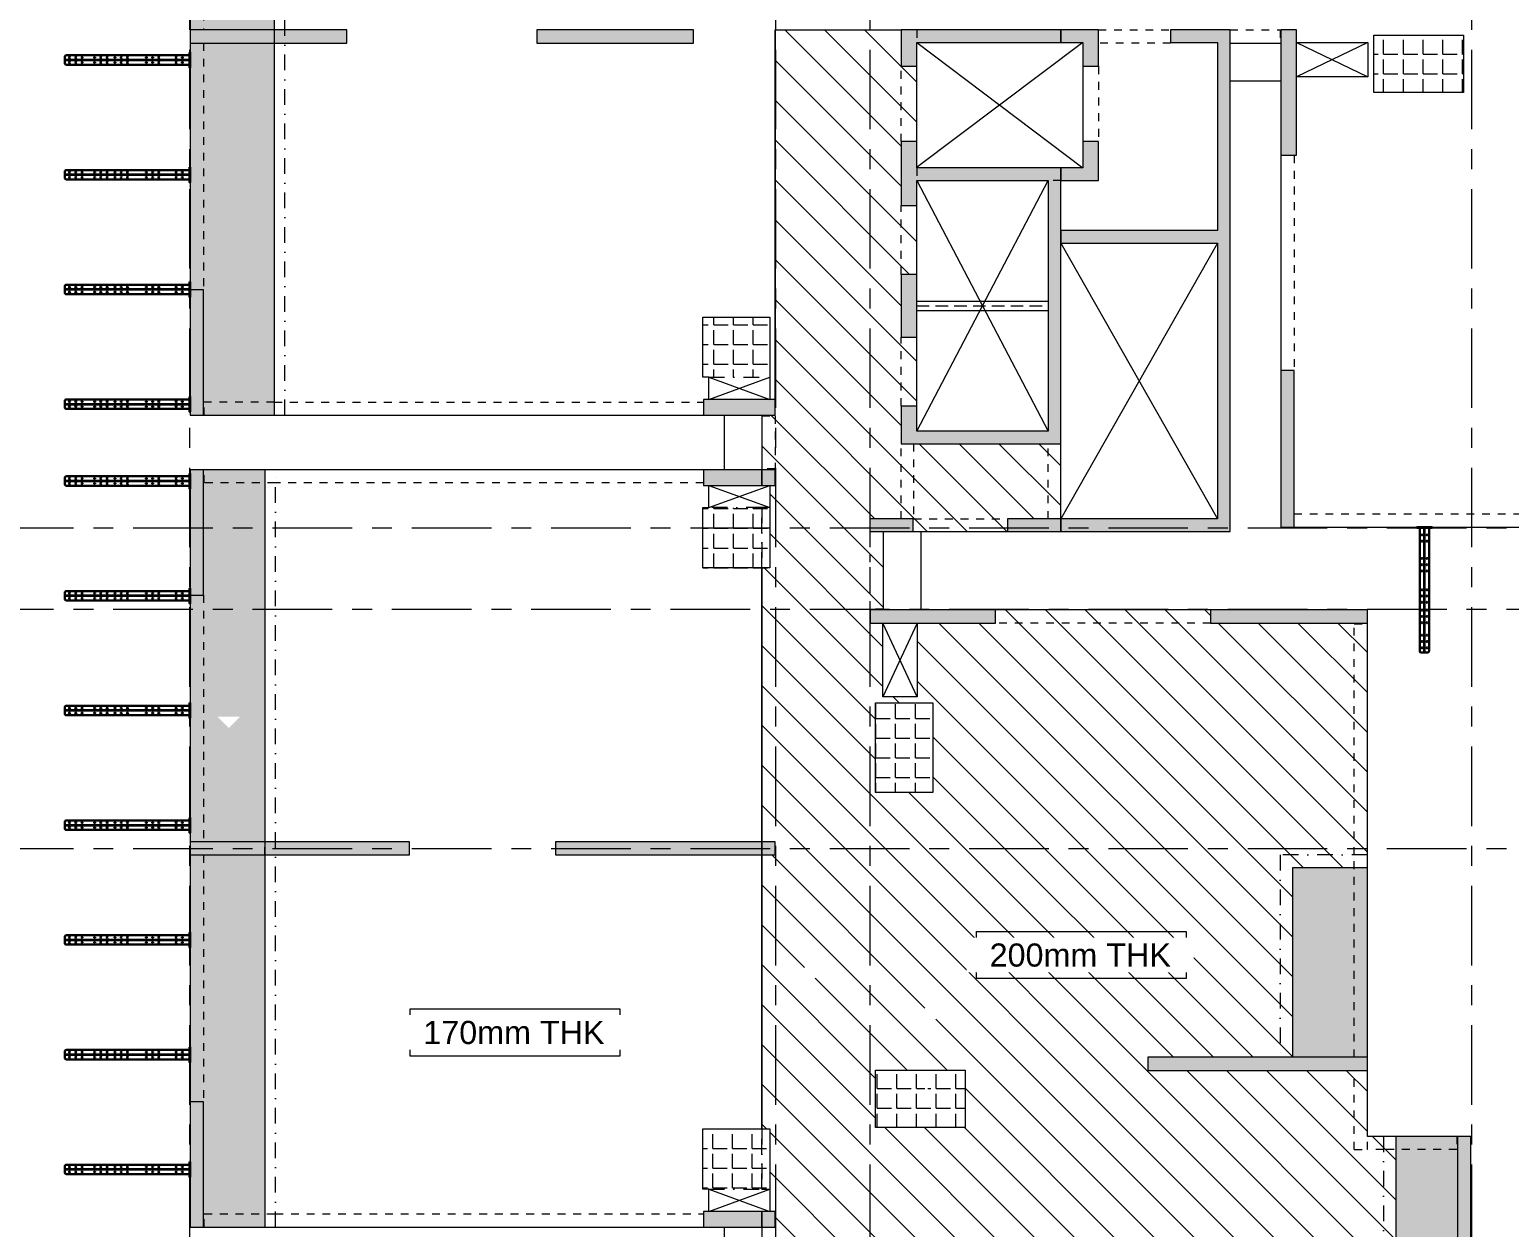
# Model space of a CAD drawing. Header units: millimetres. Extents: x 472 to 124515, y -23895 to 51792.
# Drawn here: x 75636 to 99245, y 3390 to 22495 of the extents above; entities that cross this region are included whole.
import ezdxf

# ---------------------------------------------------------------- set-up
doc = ezdxf.new("R2010")
doc.units = ezdxf.units.MM
doc.header["$LTSCALE"] = 100
for name, pattern in [('Caché', [3, 2, -1]), ('cham gach', [5.5, 2.5, -1.5, 0, -1.5]), ('Ligne de quadrillage', [22.225, 12.7, -3.175, 3.175, -3.175]), ('Tiret', [2.5, 1.25, -1.25])]:
    doc.linetypes.add(name, pattern=pattern)
for name, color, linetype, lineweight in [('3L', 1, 'Continuous', 30), ('A-000-M_MASS', 13, 'Continuous', 5), ('A-010-M_LINE-T', 151, 'Continuous', 13), ('A-010_MH_LINE', 90, 'Caché', 5), ('A-200-M_WALL_EXT', 113, 'Continuous', 15), ('A-200-M_WALL_PAT', 111, 'Continuous', 15), ('A-200-MH_WALL', 110, 'Tiret', 9), ('A-230-H-FLOOR', 190, 'Continuous', 15), ('A-230-M_FLOOR', 192, 'Continuous', 15), ('A-230-MH_FLOOR', 190, 'cham gach', 9), ('S-280-M_COLUMN', 52, 'Continuous', 15), ('S-280-M_STRUCT_FRAME', 12, 'Continuous', 15), ('S-280-MH_COLUMN', 52, 'Tiret', 5), ('Z-000-T_TEXT', 131, 'Continuous', 5), ('Z-030-M_GRID', 191, 'Continuous', 5)]:
    doc.layers.add(name, color=color, linetype=linetype, lineweight=lineweight)
doc.layers.add('T300', color=40, linetype='Continuous')
doc.styles.add('Arial', font='arial.ttf', dxfattribs={"height": 368.82485})
pattern_1 = [(0, (64988.6, 0), (1219.2, 304.8), [50.292, -864.108, 50.292, -864.108, -4876.8]), (0, (64988.6, 0), (1219.2, 304.8), [-1828.8, 50.292, -1778.508, 50.292, -864.108, -2133.6]), (0, (64988.6, 0), (1219.2, 304.8), [-4572, 50.292, -559.308, 50.292, -1473.708]), (120, (65445.8, 152.4), (-873.5645, 903.4582), [50.292, -864.108, 50.292, -5740.908]), (120, (65445.8, 152.4), (-873.5645, 903.4582), [-964.692, -864.108, 50.292, -1778.508, -3048]), (120, (65445.8, 152.4), (-873.5645, 903.4582), [-3657.6, 50.292, -864.108, 50.292, -2083.308]), (120, (65445.8, 152.4), (-873.5645, 903.4582), [-4622.292, -559.308, 50.292, -1473.708]), (240, (65598.2, 762), (-345.6355, -1208.2582), [50.292, -864.108, 50.292, -864.108, -4876.8]), (240, (65598.2, 762), (-345.6355, -1208.2582), [-1828.8, 50.292, -1778.508, 50.292, -864.108, -2133.6]), (240, (65598.2, 762), (-345.6355, -1208.2582), [-4572, 50.292, -559.308, 50.292, -1473.708])]

# ---------------------------------------------------------------- blocks, each defined once
blk = doc.blocks.new('ART_Slab_SetDown - SLAB SET DOWN 30mm-3472735-4_022 - ART-Level 4 - TYP 1 C1')
at = {"layer": 'A-000-M_MASS'}
h = blk.add_hatch(dxfattribs=at)
h.set_pattern_fill('FP_11', color=256, style=0, pattern_type=2)
h.set_pattern_definition([(0, (43158.17, -4467.72), (0, 314.325), [228.6, -85.725]), (90, (43158.17, -4467.72), (-314.325, 2e-14), [228.6, -85.725])])
h.paths.add_polyline_path([(-345, -468), (625, -468), (625, 492), (-440, 492), (-440, -468)], flags=0)
blk = doc.blocks.new('ART_Slab_SetDown - SLAB SET DOWN 30mm-3472738-4_022 - ART-Level 4 - TYP 1 C1')
at = {"layer": 'A-000-M_MASS'}
h = blk.add_hatch(dxfattribs=at)
h.set_pattern_fill('FP_12', color=256, style=0, pattern_type=2)
h.set_pattern_definition([(0, (43173.17, -14377.72), (0, 314.325), [228.6, -85.725]), (90, (43173.17, -14377.72), (-314.325, 2e-14), [228.6, -85.725])])
h.paths.add_polyline_path([(-425, -468), (640, -468), (640, 492), (-425, 492), (-425, 396)], flags=0)
blk = doc.blocks.new('ART_Slab_SetDown - SLAB SET DOWN 30mm-3472768-4_022 - ART-Level 4 - TYP 1 C1')
at = {"layer": 'A-000-M_MASS'}
h = blk.add_hatch(dxfattribs=at)
h.set_pattern_fill('FP_24', color=256, style=0, pattern_type=2)
h.set_pattern_definition([(0, (40418.17, -10807.72), (0, 314.325), [228.6, -85.725]), (90, (40418.17, -10807.72), (-314.325, 2e-14), [228.6, -85.725])])
h.paths.add_polyline_path([(490, -483), (490, 947), (-425, 947), (-425, -483)], flags=0)
blk = doc.blocks.new('ART_Slab_SetDown - SLAB SET DOWN 30mm-V4-4_022 - ART-Level 4 - TYP 1 C1')
at = {"layer": 'A-000-M_MASS'}
h = blk.add_hatch(dxfattribs=at)
h.set_pattern_fill('FP_25', color=256, style=0, pattern_type=2)
h.set_pattern_definition([(90, (70463.17, -24627.72), (-314.325, 2e-14), [228.6, -85.725]), (180, (70463.17, -24627.72), (-4e-14, -314.325), [228.6, -85.725])])
h.paths.add_polyline_path([(490, 947), (-425, 947), (-425, -483), (490, -483)], flags=0)
h.paths.add_polyline_path([(180, 303), (-178, 303), (1, 483)], flags=0)
blk = doc.blocks.new('ART_Slab_SetDown - SLAB SET DOWN 30mm-V19-4_022 - ART-Level 4 - TYP 1 C1')
at = {"layer": 'A-000-M_MASS'}
h = blk.add_hatch(dxfattribs=at)
h.set_pattern_fill('FP_59', color=256, style=0, pattern_type=2)
h.set_pattern_definition([(0, (43173.17, -17417.72), (0, 314.325), [228.6, -85.725]), (90, (43173.17, -17417.72), (-314.325, 2e-14), [228.6, -85.725])])
h.paths.add_polyline_path([(-330, -468), (640, -468), (640, 492), (-425, 492), (-425, -468)], flags=0)
blk = doc.blocks.new('ART_Slab_SetDown - SLAB SET DOWN 30mm-3472864-4_022 - ART-Level 4 - TYP 1 C1')
at = {"layer": 'A-000-M_MASS'}
h = blk.add_hatch(dxfattribs=at)
h.set_pattern_fill('FP_62', color=256, style=0, pattern_type=2)
h.set_pattern_definition([(90, (86968.17, -32577.72), (-314.325, 2e-14), [228.6, -85.725]), (180, (86968.17, -32577.72), (-4e-14, -314.325), [228.6, -85.725])])
h.paths.add_polyline_path([(490, -402), (490, 947), (-425, 947), (-425, -483), (490, -483)], flags=0)
blk = doc.blocks.new('4F')
at = {"layer": 'A-200-M_WALL_PAT'}
for points in [[(92138.6, 22290), (92438.6, 22290), (92438.6, 22490), (89538.6, 22490), (89538.6, 22290), (92088.6, 22290)], [(92688.6, 21910), (92688.6, 22490), (92438.6, 22490), (92438.6, 21910)], [(94588.6, 22290), (94588.6, 22490), (93838.6, 22490), (93838.6, 22290)], [(94588.6, 14690), (94788.6, 14690), (94788.6, 22490), (94588.6, 22490), (94588.6, 15750)], [(89538.6, 21910), (89788.6, 21910), (89788.6, 22290), (89538.6, 22290)], [(89788.6, 19690), (89788.6, 20710), (89538.6, 20710), (89538.6, 19690)], [(92438.6, 20090), (92688.6, 20090), (92688.6, 20710), (92438.6, 20710), (92438.6, 20290)], [(89788.6, 20090), (92438.6, 20090), (92438.6, 20290), (89788.6, 20290)], [(92088.6, 16090), (92088.6, 20090), (91888.6, 20090), (91888.6, 16090)], [(94588.6, 19090), (94588.6, 19290), (92088.6, 19290), (92088.6, 19090), (94576.1, 19090)], [(89538.6, 17590), (89788.6, 17590), (89788.6, 18590), (89538.6, 18590), (89538.6, 17836.6)], [(89788.6, 15890), (89788.6, 16490), (89538.6, 16490), (89538.6, 15890), (89722.4, 15890)], [(90117.2, 15890), (92088.6, 15890), (92088.6, 16090), (89788.6, 16090), (89788.6, 15890)], [(89733.6, 14490), (89733.6, 14690), (89038.6, 14690), (89038.6, 14490), (89258.6, 14490)], [(91238.6, 14490), (94788.6, 14490), (94788.6, 14690), (91238.6, 14690), (91238.6, 14629.9)]]:
    blk.add_hatch(color=10, dxfattribs=at).paths.add_polyline_path(points, flags=0)
at = {"layer": 'A-230-H-FLOOR', "lineweight": 5}
h = blk.add_hatch(dxfattribs=at)
h.set_pattern_fill('FP_7', color=8, style=0, pattern_type=2)
h.set_pattern_definition(pattern_1)
h.paths.add_polyline_path([(79508.6, -3590), (80488.6, -3590), (80488.6, 2315), (79298.6, 2315), (79298.6, -1590), (79508.6, -1590), (79508.6, -3035)], flags=0)
h.paths.add_polyline_path([(50468.6, -3590), (50468.6, -1590), (50678.6, -1590), (50678.6, 2315), (49488.6, 2315), (49488.6, -3590)], flags=0)
h.paths.add_polyline_path([(56073.6, -1200), (58903.6, -1200), (58903.6, -10), (55098.6, -10), (55098.6, -220), (53098.6, -220), (53098.6, -1200), (55663.6, -1200)], flags=0)
h.paths.add_polyline_path([(74313.6, -1200), (76878.6, -1200), (76878.6, -220), (74878.6, -220), (74878.6, -10), (71073.6, -10), (71073.6, -1200), (73903.6, -1200)], flags=0)
h.paths.add_polyline_path([(78408.6, 3395), (79388.6, 3395), (79388.6, 9330), (78198.6, 9330), (78198.6, 5395), (78408.6, 5395), (78408.6, 3645)], flags=0)
h.paths.add_polyline_path([(50588.6, 3395), (51568.6, 3395), (51568.6, 5395), (51778.6, 5395), (51778.6, 9330), (50588.6, 9330), (50588.6, 3645)], flags=0)
h.paths.add_polyline_path([(51778.6, 9540), (51778.6, 13475), (51568.6, 13475), (51568.6, 15475), (50588.6, 15475), (50588.6, 9540), (51343.4, 9540)], flags=0)
h.paths.add_polyline_path([(78992.4, 9540), (79388.6, 9540), (79388.6, 15475), (78408.6, 15475), (78408.6, 13475), (78198.6, 13475), (78198.6, 9540), (78866.8, 9540)], flags=0)
h.paths.add_polyline_path([(78813.1, 11355.7), (78633.8, 11535), (78992.4, 11535)], flags=0)
h.paths.add_polyline_path([(50984.9, 11535), (51164.1, 11714.3), (51343.4, 11535)], flags=0)
h.paths.add_polyline_path([(99708.6, 14560), (102733.6, 14560), (102733.6, 15750), (99708.6, 15750), (99708.6, 14632.4)], flags=0)
h.paths.add_polyline_path([(27243.6, 14560), (30268.6, 14560), (30268.6, 15750), (27243.6, 15750)], flags=0)
h.paths.add_polyline_path([(78408.6, 16345), (79538.6, 16345), (79538.6, 22280), (78198.6, 22280), (78198.6, 18345), (78408.6, 18345)], flags=0)
h.paths.add_polyline_path([(51568.6, 16345), (51568.6, 18345), (51778.6, 18345), (51778.6, 22280), (50438.6, 22280), (50438.6, 16345)], flags=0)
h.paths.add_polyline_path([(51778.6, 22490), (51778.6, 27513.7), (50438.6, 27513.7), (50438.6, 22490), (51086.4, 22490)], flags=0)
h.paths.add_polyline_path([(79538.6, 22490), (79538.6, 27515), (78198.6, 27513.7), (78198.6, 22490), (79388.6, 22490)], flags=0)
h.paths.add_polyline_path([(16748.6, 22490), (18073.6, 22490), (18073.6, 27515), (16958.6, 27514.2), (16958.6, 27486.3), (16748.6, 27486.3), (16748.6, 23962.8)], flags=0)
h.paths.add_polyline_path([(112203.6, 22490), (113228.6, 22490), (113228.6, 27515), (111903.6, 27515), (111903.6, 22490), (112103.6, 22490)], flags=0)
h.paths.add_polyline_path([(78982.9, 25405.7), (78803.6, 25585), (79162.2, 25585), (79102.2, 25525)], flags=0)
h.paths.add_polyline_path([(51173.6, 25585), (50815.1, 25585), (50994.3, 25764.3)], flags=0)
h.paths.add_polyline_path([(35178.6, 32400), (36618.6, 32400), (36618.6, 33380), (30643.6, 33380), (30643.6, 32400), (34213.6, 32400)], flags=0)
h.paths.add_polyline_path([(101033.4, 32400), (105518.6, 32400), (105518.6, 33380), (99543.6, 33380), (99543.6, 32400)], flags=0)
h.paths.add_polyline_path([(94798.6, 32400), (99333.6, 32400), (99333.6, 33380), (93358.6, 33380), (93358.6, 32400), (94241.9, 32400)], flags=0)
h.paths.add_polyline_path([(38712.3, 32400), (44068.6, 32400), (44068.6, 33380), (38093.6, 33380), (38093.6, 32400)], flags=0)
h.paths.add_polyline_path([(25372.9, 32400), (30433.6, 32400), (30433.6, 33380), (24458.6, 33380), (24458.6, 32400), (25341.9, 32400)], flags=0)
h.paths.add_polyline_path([(87698.6, 32400), (91883.6, 32400), (91883.6, 33380), (85908.6, 33380), (85908.6, 32400), (86173.2, 32400)], flags=0)
h = blk.add_hatch(dxfattribs=at)
h.set_pattern_fill('FP_10', color=9, style=0, pattern_type=2)
h.set_pattern_definition([(135, (64988.6, 0), (-318.198, -318.198), [])])
h.paths.add_polyline_path([(86178.6, -15385), (86178.6, -15240), (87233.6, -15240), (87233.6, -11740), (87443.6, -11740), (87443.6, -13900), (92353.6, -13900), (92353.6, -15030), (93248.6, -15030), (93248.6, -15240), (94748.6, -15240), (94748.6, -15030), (97248.6, -15030), (97248.6, -15240), (98628.6, -15240), (98628.6, -9005), (95703.6, -9005), (95703.6, -9470), (95713.6, -9470), (95713.6, -10430), (94748.6, -10430), (94748.6, -9470), (94843.6, -9470), (94843.6, -9005), (93428.6, -9005), (93428.6, -8795), (97438.6, -8795), (97438.6, -1555), (93428.6, -1555), (93428.6, -1345), (97438.6, -1345), (97438.6, 4840), (96978.6, 4840), (96978.6, 5895), (93478.6, 5895), (93478.6, 6105), (95788.6, 6105), (95788.6, 9130), (96978.6, 9130), (96978.6, 13030), (94478.6, 13030), (94478.6, 13240), (91048.6, 13240), (91048.6, 13030), (89798.6, 13030), (89798.6, 11850), (89248.6, 11850), (89248.6, 13030), (89048.6, 13030), (89048.6, 13240), (89258.6, 13240), (89258.6, 14490), (89038.6, 14490), (89038.6, 14690), (89733.6, 14690), (89733.6, 14490), (91238.6, 14490), (91238.6, 14690), (92088.6, 14690), (92088.6, 15890), (89538.6, 15890), (89538.6, 16490), (89788.6, 16490), (89788.6, 17590), (89538.6, 17590), (89538.6, 18590), (89788.6, 18590), (89788.6, 19690), (89538.6, 19690), (89538.6, 20710), (89788.6, 20710), (89788.6, 21910), (89538.6, 21910), (89538.6, 22490), (87528.6, 22490), (87528.6, 16345), (87318.6, 16345), (87318.6, 15475), (87528.6, 15475), (87528.6, 15225), (87443.6, 15225), (87443.6, 13910), (87318.6, 13910), (87318.6, 9540), (87528.6, 9540), (87528.6, 9330), (87318.6, 9330), (87318.6, 4960), (87443.6, 4960), (87443.6, 3645), (87528.6, 3645), (87528.6, 3395), (87318.6, 3395), (87318.6, 2525), (87528.6, 2525), (87528.6, 2315), (87318.6, 2315), (87318.6, -2075), (87443.6, -2075), (87443.6, -3380), (87318.6, -3380), (87318.6, -3590), (86888.6, -3590), (86888.6, -5490), (86388.6, -5490), (86388.6, -5280), (81298.6, -5280), (81298.6, -5490), (79298.6, -5490), (79298.6, -5280), (76878.6, -5280), (76878.6, -5490), (72543.6, -5490), (72543.6, -5590), (70543.6, -5590), (70543.6, -5490), (65093.6, -5490), (65093.6, -5500), (66003.6, -5500), (66003.6, -8525), (63973.6, -8525), (63973.6, -5500), (64883.6, -5499.8), (64883.6, -5490), (59433.6, -5490), (59433.6, -5590), (57433.6, -5590), (57433.6, -5490), (53098.6, -5490), (53098.6, -5280), (50678.6, -5280), (50678.6, -5490), (48678.6, -5490), (48678.6, -5280), (43588.6, -5280), (43588.6, -5490), (43088.6, -5490), (43088.6, -3590), (42658.6, -3590), (42658.6, -3380), (42533.6, -3380), (42533.6, -2075), (42658.6, -2075), (42658.6, 2315), (42448.6, 2315), (42448.6, 2525), (42658.6, 2525), (42658.6, 3395), (42448.6, 3395), (42448.6, 3645), (42533.6, 3645), (42533.6, 4960), (42658.6, 4960), (42658.6, 9330), (42448.6, 9330), (42448.6, 9540), (42658.6, 9540), (42658.6, 13910), (42533.6, 13910), (42533.6, 15225), (42448.6, 15225), (42448.6, 15475), (42658.6, 15475), (42658.6, 16345), (42448.6, 16345), (42448.6, 22490), (40438.6, 22490), (40438.6, 21910), (40188.6, 21910), (40188.6, 20710), (40438.6, 20710), (40438.6, 19690), (40188.6, 19690), (40188.6, 18590), (40438.6, 18590), (40438.6, 17590), (40188.6, 17590), (40188.6, 16490), (40438.6, 16490), (40438.6, 15890), (37888.6, 15890), (37888.6, 14690), (38738.6, 14690), (38738.6, 14490), (40233.6, 14490), (40233.6, 14690), (40928.6, 14690), (40928.6, 14490), (40718.6, 14490), (40718.6, 13240), (40928.6, 13240), (40928.6, 13030), (40728.6, 13030), (40728.6, 11850), (40178.6, 11850), (40178.6, 13030), (38928.6, 13030), (38928.6, 13240), (35498.6, 13240), (35498.6, 13030), (32998.6, 13030), (32998.6, 9130), (34188.6, 9130), (34188.6, 6105), (36498.6, 6105), (36498.6, 5895), (32998.6, 5895), (32998.6, 4840), (32538.6, 4840), (32538.6, -1345), (36548.6, -1345), (36548.6, -1555), (32538.6, -1555), (32538.6, -8795), (36548.6, -8795), (36548.6, -9005), (35133.6, -9005), (35133.6, -9470), (35228.6, -9470), (35228.6, -10430), (34263.6, -10430), (34263.6, -9470), (34273.6, -9470), (34273.6, -9005), (32468.6, -9005), (32468.6, -10430), (31558.6, -10430), (31558.6, -9005), (31348.6, -9005), (31348.6, -15240), (32728.6, -15240), (32728.6, -15030), (35228.6, -15030), (35228.6, -15240), (36728.6, -15240), (36728.6, -15030), (37623.6, -15030), (37623.6, -13900), (42533.6, -13900), (42533.6, -11740), (42743.6, -11740), (42743.6, -15240), (42533.6, -15240), (42533.6, -15250), (43798.6, -15250), (43798.6, -15385), (49983.6, -15385), (49983.6, -11390), (50193.6, -11390), (50193.6, -15385), (57433.6, -15385), (57433.6, -11390), (57643.6, -11390), (57643.6, -15385), (64883.6, -15385), (64883.6, -11890), (65093.6, -11890), (65093.6, -15385), (72333.6, -15385), (72333.6, -11390), (72543.6, -11390), (72543.6, -15385), (79783.6, -15385), (79783.6, -11390), (79993.6, -11390), (79993.6, -15385), (86007.1, -15385)], flags=0)
h.paths.add_polyline_path([(98423.6, -10430), (97508.6, -10430), (97508.6, -9095), (98423.6, -9095), (98423.6, -9731.2)], flags=0)
h.paths.add_polyline_path([(39413.6, -8800), (39413.6, -7885), (40843.6, -7885), (40843.6, -8800), (40395.9, -8800)], flags=0)
h.paths.add_polyline_path([(89133.6, -8800), (89133.6, -7885), (90563.6, -7885), (90563.6, -8800)], flags=0)
h.paths.add_polyline_path([(87233.6, -8525), (86323.6, -8525), (86323.6, -7095), (87238.6, -7095), (87238.6, -8525)], flags=0)
h.paths.add_polyline_path([(83708.4, -8525), (83563.6, -8525), (83563.6, -7565), (83658.6, -7565), (83658.6, -7095), (84528.6, -7095), (84528.6, -8525)], flags=0)
h.paths.add_polyline_path([(45448.6, -8525), (45448.6, -7095), (46318.6, -7095), (46318.6, -7565), (46413.6, -7565), (46413.6, -8525)], flags=0)
h.paths.add_polyline_path([(43653.6, -8525), (42738.6, -8525), (42738.6, -7095), (43653.6, -7095)], flags=0)
h.paths.add_polyline_path([(61213.6, -8525), (61213.6, -7565), (61308.6, -7565), (61308.6, -6975), (62178.6, -6975), (62178.6, -8525)], flags=0)
h.paths.add_polyline_path([(77078.6, -8525), (76113.6, -8525), (76113.6, -7565), (76208.6, -7565), (76208.6, -7095), (77078.6, -7095)], flags=0)
h.paths.add_polyline_path([(51103.6, -8525), (50188.6, -8525), (50188.6, -7095), (51103.6, -7095)], flags=0)
h.paths.add_polyline_path([(79788.6, -8525), (78873.6, -8525), (78873.6, -7095), (79788.6, -7095), (79788.6, -7565)], flags=0)
h.paths.add_polyline_path([(67798.6, -8525), (67798.6, -6975), (68668.6, -6975), (68668.6, -7565), (68763.6, -7565), (68763.6, -8525)], flags=0)
h.paths.add_polyline_path([(52898.6, -8525), (52898.6, -7095), (53768.6, -7095), (53768.6, -7565), (53863.6, -7565), (53863.6, -8525)], flags=0)
h.paths.add_polyline_path([(67798.6, -6895), (67798.6, -5500), (68763.6, -5500), (68763.6, -6895)], flags=0)
h.paths.add_polyline_path([(61213.6, -6895), (61213.6, -5500), (62178.6, -5500), (62178.6, -6895), (61786.6, -6895)], flags=0)
h.paths.add_polyline_path([(62928, -6250.4), (62928, -5891.8), (63107.3, -6071.1)], flags=0)
h.paths.add_polyline_path([(90563.6, -6090), (89133.6, -6090), (89133.6, -5220), (89603.6, -5220), (89603.6, -5125), (90563.6, -5125)], flags=0)
h.paths.add_polyline_path([(39413.6, -6090), (39413.6, -5125), (40373.6, -5125), (40373.6, -5220), (40843.6, -5220), (40843.6, -6090), (40395.9, -6090)], flags=0)
h.paths.add_polyline_path([(90563.6, 2225), (89603.6, 2225), (89603.6, 2320), (89133.6, 2320), (89133.6, 3190), (90563.6, 3190)], flags=0)
h.paths.add_polyline_path([(40373.6, 2225), (39413.6, 2225), (39413.6, 3190), (40843.6, 3190), (40843.6, 2320), (40373.6, 2320)], flags=0)
h.paths.add_polyline_path([(90563.6, 4985), (89133.6, 4985), (89133.6, 5900), (90563.6, 5900), (90563.6, 5584.3)], flags=0)
h.paths.add_polyline_path([(39413.6, 4985), (39413.6, 5900), (40843.6, 5900), (40843.6, 4985), (39928.6, 4985)], flags=0)
h.paths.add_polyline_path([(89919.7, 6535.9), (89919.7, 6894.5), (90099, 6715.2), (90048.6, 6664.8)], flags=0)
h.paths.add_polyline_path([(40057.5, 6535.9), (40057.5, 6894.5), (40236.8, 6715.2)], flags=0)
h.paths.add_polyline_path([(88159.3, 7355.7), (87980.1, 7535), (88338.6, 7535)], flags=0)
h.paths.add_polyline_path([(41787.5, 7535), (41638.6, 7535), (41817.9, 7714.3), (41997.2, 7535)], flags=0)
h.paths.add_polyline_path([(89133.6, 10325), (89133.6, 11755), (90048.6, 11755), (90048.6, 10325)], flags=0)
h.paths.add_polyline_path([(39928.6, 10325), (39928.6, 11755), (40843.6, 11755), (40843.6, 10325), (40395.9, 10325)], flags=0)
h = blk.add_hatch(dxfattribs=at)
h.set_pattern_fill('FP_7', color=8, style=0, pattern_type=2)
h.set_pattern_definition(pattern_1)
h.paths.add_polyline_path([(79993.6, -16590), (84178.6, -16590), (84178.6, -16380), (86178.6, -16380), (86178.6, -15385), (79993.6, -15385), (79993.6, -16542.4)], flags=0)
h.paths.add_polyline_path([(76113.6, -16590), (76728.6, -16590), (76728.6, -16380), (78728.6, -16380), (78728.6, -15400), (79783.6, -15400), (79783.6, -15385), (72543.6, -15385), (72543.6, -16590), (75045.9, -16590)], flags=0)
h.paths.add_polyline_path([(68763.6, -16590), (72333.6, -16590), (72333.6, -15385), (65093.6, -15385), (65093.6, -15390), (66148.6, -15390), (66148.6, -16380), (68148.6, -16380), (68148.6, -16590)], flags=0)
h.paths.add_polyline_path([(57643.6, -16590), (61828.6, -16590), (61828.6, -16380), (63828.6, -16380), (63828.6, -15390), (64883.6, -15390), (64883.6, -15385), (57643.6, -15385), (57643.6, -15863.9)], flags=0)
h.paths.add_polyline_path([(53863.6, -16590), (57433.6, -16590), (57433.6, -15385), (50193.6, -15385), (50193.6, -15400), (51248.6, -15400), (51248.6, -16380), (53248.6, -16380), (53248.6, -16590)], flags=0)
h.paths.add_polyline_path([(49983.6, -16590), (49983.6, -15385), (43798.6, -15385), (43798.6, -16380), (45798.6, -16380), (45798.6, -16590), (49058.4, -16590)], flags=0)
h.paths.add_polyline_path([(40395.9, -15240), (42533.6, -15240), (42533.6, -13900), (37623.6, -13900), (37623.6, -15030), (37828.6, -15030), (37828.6, -15240), (39413.6, -15240)], flags=0)
h.paths.add_polyline_path([(87443.6, -15240), (92148.6, -15240), (92148.6, -15030), (92353.6, -15030), (92353.6, -13900), (87443.6, -13900)], flags=0)
h.paths.add_polyline_path([(32538.6, -7735), (32538.6, -1555), (31348.6, -1555), (31348.6, -7735), (31733.4, -7735)], flags=0)
h.paths.add_polyline_path([(98628.6, -7735), (98628.6, -1555), (97438.6, -1555), (97438.6, -7735), (98418.6, -7735)], flags=0)
h.paths.add_polyline_path([(97933.9, -1345), (98628.6, -1345), (98628.6, 2840), (98418.6, 2840), (98418.6, 4840), (97438.6, 4840), (97438.6, -1345)], flags=0)
h.paths.add_polyline_path([(32158.2, -1345), (32538.6, -1345), (32538.6, 4840), (31558.6, 4840), (31558.6, 2840), (31348.6, 2840), (31348.6, -1345), (31733.4, -1345)], flags=0)
h.paths.add_polyline_path([(96978.6, 6105), (96978.6, 9130), (95788.6, 9130), (95788.6, 6105)], flags=0)
h.paths.add_polyline_path([(32998.6, 6105), (34188.6, 6105), (34188.6, 9130), (32998.6, 9130), (32998.6, 6151.7)], flags=0)
at = {"layer": 'S-280-M_COLUMN'}
for color, points in [(10, [(78906.2, 22280), (80698.6, 22280), (80698.6, 22490), (78198.6, 22490), (78198.6, 22280)]), (10, [(86228.6, 22280), (86228.6, 22490), (83728.6, 22490), (83728.6, 22280), (85184.5, 22280)]), (20, [(95805.1, 20490), (95848.6, 20490), (95848.6, 22490), (95598.6, 22490), (95598.6, 20490)]), (10, [(78408.6, 16345), (78408.6, 18345), (78198.6, 18345), (78198.6, 16345)]), (10, [(95598.6, 14560), (95808.6, 14560), (95808.6, 17060), (95598.6, 17060), (95598.6, 15750)]), (10, [(86388.6, 16345), (87528.6, 16345), (87528.6, 16595), (86388.6, 16595), (86388.6, 16591.9)]), (10, [(78198.6, 13475), (78408.6, 13475), (78408.6, 15475), (78198.6, 15475), (78198.6, 13910)]), (10, [(86473.6, 15225), (87528.6, 15225), (87528.6, 15475), (86388.6, 15475), (86388.6, 15225)]), (10, [(91048.6, 13030), (91048.6, 13240), (89048.6, 13240), (89048.6, 13030), (90976.6, 13030)]), (10, [(94478.6, 13030), (96978.6, 13030), (96978.6, 13240), (94478.6, 13240), (94478.6, 13118.5)]), (10, [(81698.6, 9330), (81698.6, 9540), (78198.6, 9540), (78198.6, 9330), (79388.6, 9330)]), (10, [(87528.6, 9330), (87528.6, 9540), (84028.6, 9540), (84028.6, 9330), (87318.6, 9330)]), (10, [(95986.2, 5895), (96978.6, 5895), (96978.6, 6105), (93478.6, 6105), (93478.6, 5895), (95788.6, 5895)]), (10, [(78198.6, 3395), (78408.6, 3395), (78408.6, 5395), (78198.6, 5395), (78198.6, 3645)]), (10, [(98628.6, 2840), (98628.6, 4840), (98418.6, 4840), (98418.6, 2840)]), (10, [(87318.6, 3395), (87528.6, 3395), (87528.6, 3645), (86388.6, 3645), (86388.6, 3395), (86473.6, 3395)])]:
    blk.add_hatch(color=color, dxfattribs=at).paths.add_polyline_path(points, flags=0)
at = {"lineweight": 5}
for p, q in [((89788.6, 22290), (92438.6, 20290)), ((92438.6, 22290), (89803.1, 20304)), ((96988.6, 22290), (95848.6, 21740)), ((95848.6, 22290), (96988.6, 21740)), ((89788.6, 16090), (91888.6, 20090)), ((89788.6, 20090), (91888.6, 16090)), ((92088.6, 19090), (94588.6, 14690)), ((94588.6, 19090), (92088.6, 14690)), ((86473.6, 16950), (87443.6, 16595)), ((86473.6, 16595), (87443.6, 16950)), ((86473.6, 15225), (87443.6, 14870)), ((86473.6, 14870), (87443.6, 15225)), ((89798.6, 13030), (89248.6, 11850)), ((89798.6, 11850), (89248.6, 13030)), ((86473.6, 4000), (87443.6, 3645)), ((86473.6, 3645), (87443.6, 4000))]:
    blk.add_line(p, q, dxfattribs=at)
at = {"layer": 'A-010-M_LINE-T', "lineweight": 9}
for p, q in [((89788.6, 18165), (91888.6, 18165)), ((89788.6, 18165), (91888.6, 18165)), ((89788.6, 18015), (91888.6, 18015)), ((89788.6, 18015), (91888.6, 18015))]:
    blk.add_line(p, q, dxfattribs=at)
at = {"layer": 'A-010_MH_LINE'}
blk.add_line((89788.6, 18090), (91888.6, 18090), dxfattribs=at)
blk.add_line((89788.6, 18090), (91888.6, 18090), dxfattribs=at)
at = {"layer": 'A-200-M_WALL_EXT'}
for p, q in [((92688.6, 22490), (89538.6, 22490)), ((89538.6, 22490), (89538.6, 21910)), ((92688.6, 21910), (92688.6, 22490)), ((94788.6, 22490), (93838.6, 22490)), ((93838.6, 22490), (93838.6, 22290)), ((94788.6, 14490), (94788.6, 22490)), ((89788.6, 22290), (92438.6, 22290)), ((89788.6, 21910), (89788.6, 22290)), ((92438.6, 22290), (92438.6, 21910)), ((93838.6, 22290), (94588.6, 22290)), ((94588.6, 22290), (94588.6, 19290)), ((89538.6, 21910), (89788.6, 21910)), ((92438.6, 21910), (92688.6, 21910)), ((89538.6, 20710), (89538.6, 19690)), ((89788.6, 20710), (89538.6, 20710)), ((89788.6, 20290), (89788.6, 20710)), ((92688.6, 20710), (92438.6, 20710)), ((92438.6, 20710), (92438.6, 20290)), ((92688.6, 20090), (92688.6, 20710)), ((92438.6, 20290), (89788.6, 20290)), ((89788.6, 20090), (91888.6, 20090)), ((89788.6, 19690), (89788.6, 20090)), ((91888.6, 20090), (91888.6, 16090)), ((92088.6, 19290), (92088.6, 20090)), ((92088.6, 20090), (92688.6, 20090)), ((89538.6, 19690), (89788.6, 19690)), ((94588.6, 19290), (92088.6, 19290)), ((92088.6, 19090), (94588.6, 19090)), ((92088.6, 15890), (92088.6, 19090)), ((94588.6, 19090), (94588.6, 14690)), ((89538.6, 18590), (89538.6, 17590)), ((89788.6, 18590), (89538.6, 18590)), ((89788.6, 17590), (89788.6, 18590)), ((89538.6, 17590), (89788.6, 17590)), ((89538.6, 16490), (89538.6, 15890)), ((89788.6, 16490), (89538.6, 16490)), ((89788.6, 16090), (89788.6, 16490)), ((91888.6, 16090), (89788.6, 16090)), ((89538.6, 15890), (92088.6, 15890)), ((89733.6, 14690), (89038.6, 14690)), ((89038.6, 14690), (89038.6, 14490)), ((89733.6, 14490), (89733.6, 14690)), ((94588.6, 14690), (91238.6, 14690)), ((91238.6, 14690), (91238.6, 14490)), ((89038.6, 14490), (89733.6, 14490)), ((91238.6, 14490), (94788.6, 14490))]:
    blk.add_line(p, q, dxfattribs=at)
at = {"layer": 'A-200-MH_WALL', "color": 20}
for p, q in [((89788.6, 22490), (89788.6, 22290)), ((89788.6, 20290), (89788.6, 20090)), ((92088.6, 20090), (91888.7, 20090)), ((92088.6, 19290), (92088.6, 19090))]:
    blk.add_line(p, q, dxfattribs=at)
at = {"layer": 'A-230-M_FLOOR'}
for p, q in [((78198.6, 27513.7), (78198.6, 22490)), ((79538.6, 27515), (79538.6, 22490)), ((87528.6, 22490), (87528.6, 16595)), ((87528.6, 16595), (87528.6, 22490)), ((87528.6, 22490), (89538.6, 22490)), ((78198.6, 22280), (78198.6, 18345)), ((79538.6, 22280), (79538.6, 16345)), ((94788.6, 22280), (95598.6, 22280)), ((95848.6, 22290), (96988.6, 22290)), ((96988.6, 22290), (96988.6, 21740)), ((97083.6, 21490), (97083.6, 22405)), ((97083.6, 22405), (98513.6, 22405)), ((98513.6, 22405), (98513.6, 21490)), ((89788.6, 20710), (89788.6, 21910)), ((92438.6, 21910), (92438.6, 20710)), ((96988.6, 21740), (95848.6, 21740)), ((94788.6, 21680), (95598.6, 21680)), ((98513.6, 21490), (97083.6, 21490)), ((95598.6, 20490), (95598.6, 17060)), ((89788.6, 18590), (89788.6, 19690)), ((86378.6, 17910), (87443.6, 17910)), ((86378.6, 16950), (86378.6, 17910)), ((87443.6, 17910), (87443.6, 16595)), ((89788.6, 16490), (89788.6, 17590)), ((86473.6, 16950), (86378.6, 16950)), ((86473.6, 16595), (86473.6, 16950)), ((78408.6, 16345), (86388.6, 16345)), ((86718.6, 16345), (86718.6, 15475)), ((87318.6, 16345), (87318.6, 15475)), ((92088.6, 14690), (92088.6, 15890)), ((86388.6, 15475), (78408.6, 15475)), ((79388.6, 15475), (79388.6, 9540)), ((86473.6, 14870), (86473.6, 15225)), ((87443.6, 15225), (87443.6, 13910)), ((86378.6, 13910), (86378.6, 14870)), ((86378.6, 14870), (86473.6, 14870)), ((89258.6, 13240), (89258.6, 14490)), ((89733.6, 14490), (91238.6, 14490)), ((89858.6, 13240), (89858.6, 14490)), ((95808.6, 14560), (102733.6, 14560)), ((87318.6, 13910), (86378.6, 13910)), ((87443.6, 13910), (87318.6, 13910)), ((87318.6, 13910), (87318.6, 9540)), ((87318.6, 9540), (87318.6, 13910)), ((78198.6, 13475), (78198.6, 9540)), ((94478.6, 13240), (91048.6, 13240)), ((89248.6, 11850), (89248.6, 13030)), ((89798.6, 13030), (89798.6, 11850)), ((96978.6, 9130), (96978.6, 13030)), ((89798.6, 11850), (89248.6, 11850)), ((89133.6, 11755), (90048.6, 11755)), ((89133.6, 10325), (89133.6, 11755)), ((90048.6, 11755), (90048.6, 10325)), ((90048.6, 10325), (89133.6, 10325)), ((78198.6, 9330), (78198.6, 5395)), ((79388.6, 9330), (79388.6, 3395)), ((87318.6, 9330), (87318.6, 4960)), ((87318.6, 4960), (87318.6, 9330)), ((95788.6, 6105), (95788.6, 9130)), ((95788.6, 9130), (96978.6, 9130)), ((96978.6, 6105), (96978.6, 9130)), ((89133.6, 4985), (89133.6, 5900)), ((89133.6, 5900), (90563.6, 5900)), ((90563.6, 5900), (90563.6, 4985)), ((96978.6, 4840), (96978.6, 5895)), ((86378.6, 4000), (86378.6, 4960)), ((86378.6, 4960), (87318.6, 4960)), ((87318.6, 4960), (87443.6, 4960)), ((87443.6, 4960), (87443.6, 3645)), ((90563.6, 4985), (89133.6, 4985)), ((98418.6, 4840), (96978.6, 4840)), ((97438.6, -1345), (97438.6, 4840)), ((86473.6, 4000), (86378.6, 4000)), ((86473.6, 3645), (86473.6, 4000)), ((78408.6, 3395), (86388.6, 3395)), ((86718.6, 3395), (86718.6, 2525)), ((87318.6, 3395), (87318.6, 2525))]:
    blk.add_line(p, q, dxfattribs=at)
at = {"layer": 'A-230-MH_FLOOR', "color": 7, "lineweight": 5}
for p, q in [((79708.6, 16345), (79708.6, 27685)), ((79538.6, 22490), (79538.6, 22280)), ((92088.6, 22290), (92088.6, 22490)), ((92088.6, 22490), (92088.6, 22290)), ((92088.6, 20090), (92088.6, 20290)), ((92088.6, 20290), (92088.6, 20090)), ((92088.6, 19090), (92088.6, 19290)), ((92088.6, 19290), (92088.6, 19090)), ((86473.6, 16950), (87443.6, 16950)), ((79558.6, 3395), (79558.6, 15475)), ((87318.6, 15475), (87318.6, 15225)), ((87318.6, 15225), (87318.6, 15475)), ((87318.6, 14870), (86473.6, 14870)), ((87318.6, 13910), (87318.6, 14870)), ((87443.6, 14870), (87318.6, 14870)), ((87318.6, 14870), (87318.6, 13910)), ((92088.6, 14490), (92088.6, 14690)), ((92088.6, 14690), (92088.6, 14490)), ((79388.6, 9540), (79388.6, 9330)), ((87318.6, 9540), (87318.6, 9330)), ((87318.6, 9330), (87318.6, 9540)), ((95588.6, 9330), (95588.6, 6105)), ((96978.6, 9330), (95588.6, 9330)), ((87318.6, 4000), (87318.6, 4960)), ((87318.6, 4960), (87318.6, 4000)), ((97238.6, 4840), (97238.6, -8795)), ((86473.6, 4000), (87318.6, 4000)), ((87318.6, 4000), (87443.6, 4000)), ((87318.6, 3645), (87318.6, 3395)), ((87318.6, 3395), (87318.6, 3645))]:
    blk.add_line(p, q, dxfattribs=at)
at = {"layer": 'S-280-M_COLUMN'}
for p, q in [((80698.6, 22490), (78198.6, 22490)), ((78198.6, 22490), (78198.6, 22280)), ((80698.6, 22280), (80698.6, 22490)), ((86228.6, 22490), (83728.6, 22490)), ((83728.6, 22490), (83728.6, 22280)), ((86228.6, 22280), (86228.6, 22490)), ((95848.6, 22490), (95598.6, 22490)), ((95598.6, 22490), (95598.6, 20490)), ((95848.6, 20490), (95848.6, 22490)), ((78198.6, 22280), (80698.6, 22280)), ((83728.6, 22280), (86228.6, 22280)), ((95598.6, 20490), (95848.6, 20490)), ((78408.6, 18345), (78198.6, 18345)), ((78198.6, 18345), (78198.6, 16345)), ((78408.6, 16345), (78408.6, 18345)), ((95808.6, 17060), (95598.6, 17060)), ((95598.6, 17060), (95598.6, 14560)), ((95808.6, 14560), (95808.6, 17060)), ((87528.6, 16595), (86388.6, 16595)), ((86388.6, 16595), (86388.6, 16345)), ((87528.6, 16345), (87528.6, 16595)), ((78198.6, 16345), (78408.6, 16345)), ((86388.6, 16345), (87528.6, 16345)), ((78408.6, 15475), (78198.6, 15475)), ((78198.6, 15475), (78198.6, 13475)), ((78408.6, 13475), (78408.6, 15475)), ((87528.6, 15475), (86388.6, 15475)), ((86388.6, 15475), (86388.6, 15225)), ((87528.6, 15225), (87528.6, 15475)), ((86388.6, 15225), (87528.6, 15225)), ((95598.6, 14560), (95808.6, 14560)), ((78198.6, 13475), (78408.6, 13475)), ((91048.6, 13240), (89048.6, 13240)), ((89048.6, 13240), (89048.6, 13030)), ((91048.6, 13030), (91048.6, 13240)), ((96978.6, 13240), (94478.6, 13240)), ((94478.6, 13240), (94478.6, 13030)), ((96978.6, 13030), (96978.6, 13240)), ((89048.6, 13030), (91048.6, 13030)), ((94478.6, 13030), (96978.6, 13030)), ((81698.6, 9540), (78198.6, 9540)), ((78198.6, 9540), (78198.6, 9330)), ((81698.6, 9330), (81698.6, 9540)), ((87528.6, 9540), (84028.6, 9540)), ((84028.6, 9540), (84028.6, 9330)), ((87528.6, 9330), (87528.6, 9540)), ((78198.6, 9330), (81698.6, 9330)), ((84028.6, 9330), (87528.6, 9330)), ((96978.6, 6105), (93478.6, 6105)), ((93478.6, 6105), (93478.6, 5895)), ((96978.6, 5895), (96978.6, 6105)), ((93478.6, 5895), (96978.6, 5895)), ((78408.6, 5395), (78198.6, 5395)), ((78198.6, 5395), (78198.6, 3395)), ((78408.6, 3395), (78408.6, 5395)), ((98418.6, 4840), (98418.6, 2840)), ((98628.6, 4840), (98418.6, 4840)), ((98628.6, 2840), (98628.6, 4840)), ((87528.6, 3645), (86388.6, 3645)), ((86388.6, 3645), (86388.6, 3395)), ((87528.6, 3395), (87528.6, 3645)), ((78198.6, 3395), (78408.6, 3395)), ((86388.6, 3395), (87528.6, 3395))]:
    blk.add_line(p, q, dxfattribs=at)
at = {"layer": 'S-280-M_STRUCT_FRAME', "linetype": 'Tiret', "lineweight": 5}
for p, q in [((78408.6, 27513.7), (78408.6, 22490)), ((92688.6, 22490), (93838.6, 22490)), ((94788.6, 22490), (95585.9, 22490)), ((95585.9, 22490), (95585.9, 22280)), ((78408.6, 22280), (78408.6, 18345)), ((93838.6, 22280), (92688.6, 22280)), ((93838.6, 22290), (93838.6, 22280)), ((89538.6, 20710), (89538.6, 21910)), ((92688.6, 21910), (92688.6, 20710)), ((95808.6, 20490), (95808.6, 17060)), ((89538.6, 18590), (89538.6, 19690)), ((89538.6, 16490), (89538.6, 17590)), ((78422.3, 16345), (78422.3, 16555)), ((79538.6, 16555), (78422.3, 16555)), ((79538.6, 16555), (86388.6, 16555)), ((87318.6, 16332.3), (87528.6, 16332.3)), ((87528.6, 16332.3), (87528.6, 15487.7)), ((89538.6, 14690), (89538.6, 15890)), ((89738.6, 15890), (89738.6, 14690)), ((91888.6, 14690), (91888.6, 15890)), ((78422.3, 15265), (78422.3, 15475)), ((87528.6, 15487.7), (87318.6, 15487.7)), ((79558.6, 15265), (78422.3, 15265)), ((86388.6, 15265), (79558.6, 15265)), ((89738.6, 14690), (91238.6, 14690)), ((95808.6, 14770), (99708.6, 14770)), ((89048.6, 13252.7), (89048.6, 14490)), ((78408.6, 13475), (78408.6, 9540)), ((89258.6, 13252.7), (89048.6, 13252.7)), ((94478.6, 13030), (91048.6, 13030)), ((96768.6, 9330), (96768.6, 13016.3)), ((96768.6, 13016.3), (96978.6, 13016.3)), ((78408.6, 9330), (78408.6, 5395)), ((96768.6, 6105), (96768.6, 9330)), ((96768.6, 4630), (96768.6, 5895)), ((96978.6, 4630), (96978.6, 4840)), ((98404.9, 4840), (98404.9, 4630)), ((96768.6, 4630), (96978.6, 4630)), ((97238.6, 4630), (96978.6, 4630)), ((98404.9, 4630), (97238.7, 4630)), ((78422.3, 3395), (78422.3, 3605)), ((78422.3, 3605), (79558.6, 3605)), ((79558.6, 3605), (86388.6, 3605))]:
    blk.add_line(p, q, dxfattribs=at)
at = {"layer": 'S-280-MH_COLUMN', "color": 1}
blk.add_line((79388.6, 9330), (79388.6, 9540), dxfattribs=at)
at = {"layer": 'Z-000-T_TEXT'}
for p, q in [((90743.8, 8112.1), (94088.8, 8112.1)), ((90743.8, 7357.9), (90743.8, 8112.1)), ((94088.8, 8112.1), (94088.8, 7357.9)), ((94088.8, 7357.9), (90743.8, 7357.9)), ((81708.8, 6877.1), (85053.8, 6877.1)), ((81708.8, 6122.9), (81708.8, 6877.1)), ((85053.8, 6877.1), (85053.8, 6122.9)), ((85053.8, 6122.9), (81708.8, 6122.9))]:
    blk.add_line(p, q, dxfattribs=at)
at = {"layer": 'Z-030-M_GRID', "linetype": 'Ligne de quadrillage'}
for p, q in [((78188.6, 35509.7), (78188.6, -22244.6)), ((87538.6, 35509.7), (87538.6, -22244.6)), ((89038.6, 35509.7), (89038.6, -22244.6)), ((98638.6, 35509.7), (98638.6, -22244.6)), ((12837, 14550), (115521.9, 14550)), ((14742, 13250), (115521.9, 13250)), ((12837, 9435), (115521.9, 9435))]:
    blk.add_line(p, q, dxfattribs=at)
at = {"layer": 'A-000-M_MASS', "rotation": 269.9999999999998}
for name, p in [('ART_Slab_SetDown - SLAB SET DOWN 30mm-3472864-4_022 - ART-Level 4 - TYP 1 C1', (97566.3, 21979.6)), ('ART_Slab_SetDown - SLAB SET DOWN 30mm-V4-4_022 - ART-Level 4 - TYP 1 C1', (89616.3, 5474.6))]:
    blk.add_blockref(name, p, dxfattribs=at)
at = {"layer": 'A-000-M_MASS'}
for name, p in [('ART_Slab_SetDown - SLAB SET DOWN 30mm-V19-4_022 - ART-Level 4 - TYP 1 C1', (86804, 17417.7)), ('ART_Slab_SetDown - SLAB SET DOWN 30mm-3472738-4_022 - ART-Level 4 - TYP 1 C1', (86804, 14377.7)), ('ART_Slab_SetDown - SLAB SET DOWN 30mm-3472768-4_022 - ART-Level 4 - TYP 1 C1', (89559, 10807.7)), ('ART_Slab_SetDown - SLAB SET DOWN 30mm-3472735-4_022 - ART-Level 4 - TYP 1 C1', (86819, 4467.7))]:
    blk.add_blockref(name, p, dxfattribs=at)
at = {"layer": 'Z-000-T_TEXT', "char_height": 368.82, "width": 3438, "attachment_point": 2, "line_spacing_factor": 0.938532, "style": 'Arial', "bg_fill": 3, "box_fill_scale": 1.25, "bg_fill_color": 0, "bg_fill_transparency": 0}
for s, insert in [('200mm THK', (92398.1, 7918.6)), ('170mm THK', (83363.1, 6683.6))]:
    blk.add_mtext(s, dxfattribs=dict(at, insert=insert))
blk = doc.blocks.new('Bracket T300')
at = {"layer": '3L', "true_color": 0xfecc66}
h = blk.add_hatch(color=31, dxfattribs=at)
h.paths.add_polyline_path([(138046, 596), (138046, 836), (138034, 836), (138034, 596)])
h.paths.add_polyline_path([(138046, 781), (138034, 781), (138034, 811), (138046, 811)], flags=17)
h.paths.add_polyline_path([(138046, 621), (138034, 621), (138034, 651), (138046, 651)], flags=17)
at = {"layer": '3L', "color": 31, "true_color": 0xfecc66}
for points in [[(138050, 796), (138030, 796)], [(138050, 636), (138030, 636)]]:
    blk.add_lwpolyline(points, dxfattribs=at)
for points in [[(138046, 596), (138046, 836), (138034, 836), (138034, 596)], [(138046, 781), (138034, 781), (138034, 811), (138046, 811)], [(140034, 713), (140034, 719), (138046, 719), (138046, 713)], [(138046, 621), (138034, 621), (138034, 651), (138046, 651)]]:
    blk.add_lwpolyline(points, close=True, dxfattribs=at)
blk.add_lwpolyline([(138046, 641), (140009, 641, 0.414214), (140034, 666), (140034, 766, 0.414214), (140009, 791), (138046, 791)], format="xyb", close=True, dxfattribs=at)
for centre in [(138159, 756), (138259, 756), (138534, 756), (138634, 756), (138734, 756), (139034, 756), (139134, 756), (139234, 756), (139359, 756), (139459, 756), (139559, 756), (139759, 756), (139859, 756), (139959, 756), (138159, 676), (138259, 676), (138534, 676), (138634, 676), (138734, 676), (139034, 676), (139134, 676), (139234, 676), (139359, 676), (139459, 676), (139559, 676), (139759, 676), (139859, 676), (139959, 676)]:
    blk.add_circle(centre, 9, dxfattribs=at)
blk = doc.blocks.new('*U188')
at = {"rotation": 90}
blk.add_blockref('Bracket T300', (716, -139032), dxfattribs=at)
blk = doc.blocks.new('*U189')
at = {"layer": 'T300', "color": 0, "linetype": 'ByBlock', "lineweight": -2, "transparency": 16777216}
for p in [(0, 0), (1830, 0), (3660, 0), (5490, 0), (7320, 0), (9150, 0), (10980, 0), (12810, 0)]:
    blk.add_blockref('*U188', p, dxfattribs=at)
blk = doc.blocks.new('*U194')
at = {"rotation": 90}
blk.add_blockref('Bracket T300', (716, -139032), dxfattribs=at)
blk = doc.blocks.new('*U195')
at = {"layer": 'T300', "color": 0, "linetype": 'ByBlock', "lineweight": -2, "transparency": 16777216}
for p in [(0, 0), (1830, 0), (3660, 0), (5490, 0), (7320, 0), (9150, 0), (10980, 0), (12810, 0), (14640, 0)]:
    blk.add_blockref('*U194', p, dxfattribs=at)
blk = doc.blocks.new('*U201')
at = {"rotation": 90}
blk.add_blockref('Bracket T300', (716, -139032), dxfattribs=at)
blk = doc.blocks.new('*U202')
at = {"layer": 'T300', "color": 0, "linetype": 'ByBlock', "lineweight": -2, "transparency": 16777216}
for p in [(0, 0), (1830, 0), (3660, 0), (5490, 0), (7320, 0), (9150, 0), (10980, 0)]:
    blk.add_blockref('*U201', p, dxfattribs=at)

msp = doc.modelspace()

# ---------------------------------------------------------------- block references
msp.add_blockref('4F', (0, 0))

# ---------------------------------------------------------------- next in the draw order: block references
at = {"layer": 'T300'}
for name, p, rotation in [('*U195', (77200.7, 16520), 90.00000000000001), ('*U202', (77200.7, 4315), 90.00000000000001), ('*U189', (110698.6, 13562.1), 180)]:
    msp.add_blockref(name, p, dxfattribs=dict(at, rotation=rotation))

doc.saveas('drawing.dxf')
